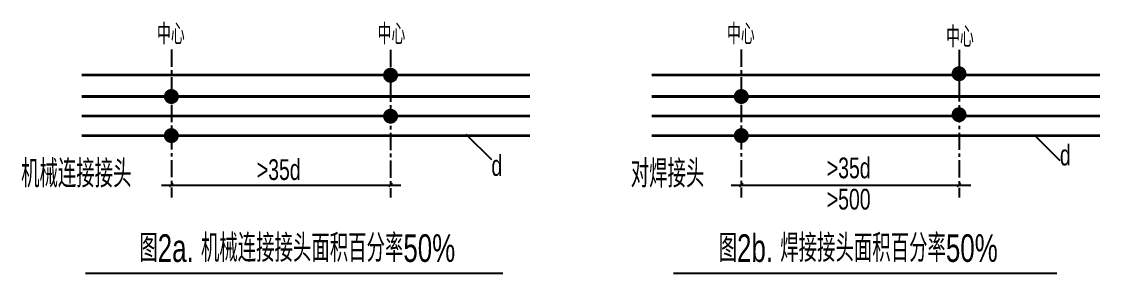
# Model space of a CAD drawing. Header units: millimetres. Extents: x -981077 to -572908, y -546666 to -409449.
# Drawn here: x -981077 to -965471, y -460123 to -456462 of the extents above; entities that cross this region are included whole.
import ezdxf
from ezdxf.enums import TextEntityAlignment as Align

# ---------------------------------------------------------------- set-up
doc = ezdxf.new("R2010")
doc.units = ezdxf.units.MM
doc.header["$LTSCALE"] = 1000
doc.linetypes.add('CENTER', pattern=[2, 1.25, -0.25, 0.25, -0.25])
doc.layers.add('GJ', color=4, linetype='Continuous')
doc.layers.add('HZ', color=7, linetype='Continuous')
doc.styles.add('FF', font='sjrf.shx', dxfattribs={"width": 0.7, "bigfont": 'hzf.shx'})

msp = doc.modelspace()

# ---------------------------------------------------------------- linework, layer by layer
at = {"layer": 'GJ', "ltscale": 0.2, "const_width": 40}
for points in [[(-980208.402, -457237.004), (-973728.402, -457237.004)], [(-971970.808, -457237.004), (-965490.808, -457237.004)], [(-980208.402, -457547.335), (-973728.402, -457547.335)], [(-971970.808, -457547.335), (-965490.808, -457547.335)], [(-980208.402, -457829.736), (-973728.402, -457829.736)], [(-971970.808, -457829.736), (-965490.808, -457829.736)], [(-980208.402, -458113.358), (-973728.402, -458113.358)], [(-971970.808, -458113.358), (-965490.808, -458113.358)]]:
    msp.add_lwpolyline(points, dxfattribs=at)
at = {"layer": 'GJ', "ltscale": 0.2, "const_width": 108}
for points in [[(-975798.402, -457239.786, 1), (-975690.402, -457239.786, 1)], [(-967582.12, -457218.221, 1), (-967474.12, -457218.221, 1)], [(-978966.402, -457547.335, 1), (-978858.402, -457547.335, 1)], [(-970728.808, -457547.335, 1), (-970620.808, -457547.335, 1)], [(-975798.402, -457832.518, 1), (-975690.402, -457832.518, 1)], [(-967582.12, -457810.952, 1), (-967474.12, -457810.952, 1)], [(-978966.402, -458113.358, 1), (-978858.402, -458113.358, 1)], [(-970728.808, -458113.358, 1), (-970620.808, -458113.358, 1)]]:
    msp.add_lwpolyline(points, format="xyb", close=True, dxfattribs=at)
at = {"layer": 'HZ', "linetype": 'CENTER', "ltscale": 0.2}
for p, q in [((-978912.402, -456866.707), (-978912.402, -459011.772)), ((-975744.402, -456873.69), (-975744.402, -459011.772)), ((-970674.808, -456866.707), (-970674.808, -459011.772)), ((-967528.12, -456871.216), (-967528.12, -459009.299))]:
    msp.add_line(p, q, dxfattribs=at)
at = {"layer": 'HZ', "ltscale": 0.2}
for p, q in [((-974656.897, -458090.471), (-974287.164, -458460.449)), ((-966440.615, -458101.688), (-966070.882, -458471.667)), ((-979057.053, -458831.231), (-975597.577, -458831.231)), ((-970819.459, -458831.231), (-967359.983, -458831.231))]:
    msp.add_line(p, q, dxfattribs=at)
at = {"layer": 'HZ', "ltscale": 0.2, "const_width": 20}
for points in [[(-978939.192, -458857.906), (-978885.613, -458804.557)], [(-975771.192, -458857.906), (-975717.613, -458804.557)], [(-970701.598, -458857.906), (-970648.019, -458804.557)], [(-967554.91, -458857.906), (-967501.331, -458804.557)]]:
    msp.add_lwpolyline(points, dxfattribs=at)
at = {"layer": 'HZ', "linetype": 'Continuous', "ltscale": 0.2, "const_width": 30}
for points in [[(-980157.445, -460108.415), (-974121.567, -460108.415)], [(-971655.932, -460108.415), (-966113.182, -460108.415)]]:
    msp.add_lwpolyline(points, dxfattribs=at)

# ---------------------------------------------------------------- texts
at = {"layer": 'HZ', "ltscale": 0.2, "style": 'FF', "width": 0.7}
for s, height, p in [('中心', 300, (-978919.098, -456793.411)), ('中心', 300, (-975731.148, -456793.411)), ('中心', 300, (-970681.504, -456793.411)), ('中心', 300, (-967514.866, -456833.636)), ('机械连接接头', 400, (-980286.302, -458865.113)), ('>35d', 300, (-977360.613, -458755.565)), ('对焊接头', 400, (-971741.325, -458865.113)), ('>35d', 300, (-969123.019, -458731.016)), ('>500', 300, (-969123.019, -459183.82)), ('图2a. 机械连接接头面积百分率50%', 400, (-977092.725, -459941.877)), ('图2b. 焊接接头面积百分率50%', 400, (-968985.894, -459941.877))]:
    msp.add_text(s, height=height, dxfattribs=at).set_placement(p, align=Align.CENTER)
for p in [(-966070.882, -458544.835), (-974287.164, -458695.89)]:
    msp.add_text('d', height=300, dxfattribs=at).set_placement(p)

doc.saveas('drawing.dxf')
